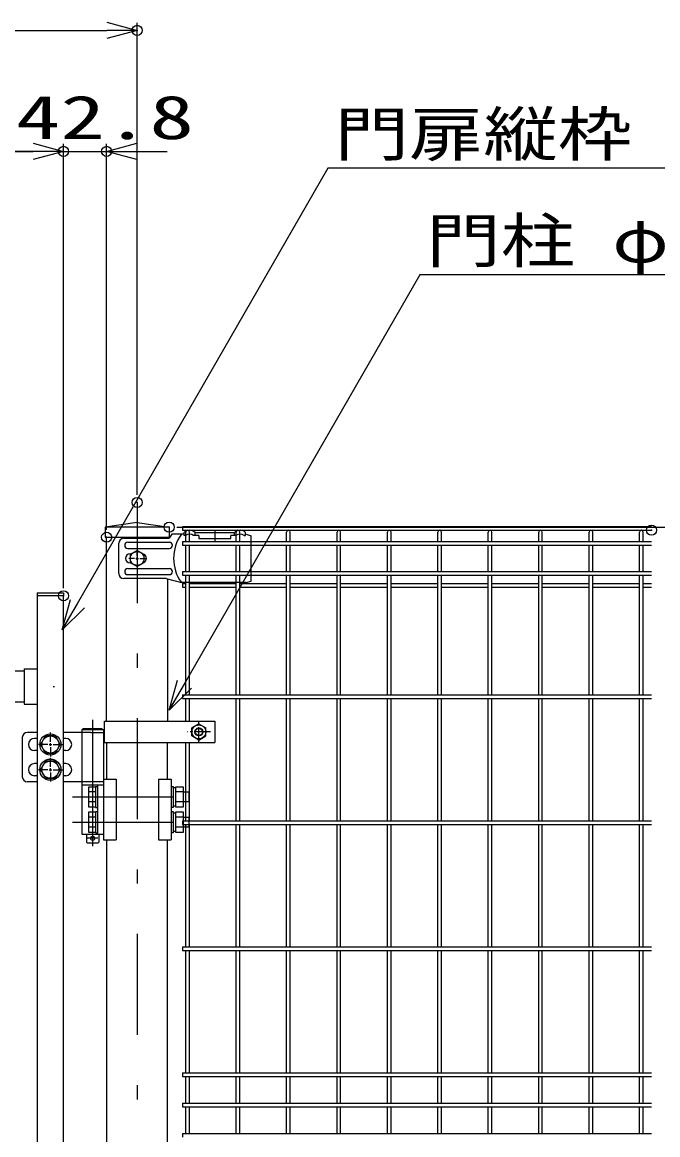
# Model space of a CAD drawing. Units: millimetres, scale not verified. Extents: x -4455 to 4455, y -3150 to 3150.
# Drawn here: x 2590 to 3220, y -375 to 728 of the extents above; entities that cross this region are included whole.
import ezdxf
from ezdxf.enums import TextEntityAlignment as Align

# ---------------------------------------------------------------- set-up
doc = ezdxf.new("R2010")
doc.units = ezdxf.units.MM
doc.header["$LTSCALE"] = 20
doc.header["$PDMODE"] = 32
doc.header["$PDSIZE"] = 10
for name, pattern in [('USER1', [10.7, 5, -2.5, 0.7, -2.5]), ('USER2', [0.375, 0.25, -0.125]), ('USER3', [1.125, 0.75, -0.125, 0.125, -0.125])]:
    doc.linetypes.add(name, pattern=pattern)
for name, color, linetype, lineweight in [('0-0_寸法線', 4, 'Continuous', 25), ('0-1_0', 3, 'USER2', 25), ('0-3_扉横枠', 7, 'Continuous', 25), ('0-4_外形線', 7, 'Continuous', 25), ('0-5_軸線', 2, 'USER1', 25), ('0-6_扉縦枠', 7, 'Continuous', 25), ('0-7_丁番', 3, 'Continuous', 25), ('0-8_LAYER06', 3, 'Continuous', 25), ('0-A_継手', 3, 'Continuous', 25), ('0-B_2', 7, 'Continuous', 25), ('0-C_NER', 30, 'Continuous', 25)]:
    doc.layers.add(name, color=color, linetype=linetype, lineweight=lineweight)
doc.layers.add('0-2_DEFPOINTS', color=7, linetype='Continuous')
doc.styles.add('ＭＳ ゴシック', font='')
doc.styles.get('ＭＳ ゴシック').set_extended_font_data('MS Gothic')

# ---------------------------------------------------------------- blocks, each defined once
blk = doc.blocks.new('_Open30')
at = {"layer": '0-1_0', "color": 4, "linetype": 'Continuous'}
blk.add_line((0, 0), (-20, 0), dxfattribs=at)
blk.add_lwpolyline([(-20, 5.36), (0, 0), (-20, -5.36)], dxfattribs=at)
blk = doc.blocks.new('tu')
at = {"layer": '0-8_LAYER06'}
for p, q in [((141270.7, 81320.2), (141028.6, 81320.2)), ((141270.7, 81292.7), (141270.7, 81352.7)), ((141560.7, 81292.7), (141460.7, 81292.7)), ((141490.7, 81352.7), (142270.7, 81352.7)), ((141490.7, 81292.7), (141490.7, 81352.7)), ((141560.7, 81292.7), (141560.7, 81232.7)), ((141880.7, 81400.2), (141880.7, 81185.2)), ((142300.7, 81292.7), (142200.7, 81292.7)), ((142270.7, 81292.7), (142270.7, 81352.7)), ((142460.7, 81292.7), (142490.7, 81292.7)), ((142490.7, 81292.7), (142490.7, 81352.7)), ((142500.1, 81320.2), (142600.1, 81288.2)), ((139974.8, 80540.2), (139974.8, 81140.2)), ((140153.5, 81160.2), (140980.1, 81160.2)), ((140153.5, 81040.2), (140980.1, 81040.2)), ((140340.1, 81000.2), (140201.6, 80920.2)), ((140340.1, 81000.2), (140201.6, 80920.2)), ((140340.1, 80894.2), (140340.1, 81005.8)), ((140478.7, 80920.2), (140340.1, 81000.2)), ((140478.7, 80920.2), (140340.1, 81000.2)), ((140286.1, 80840.2), (140174.6, 80840.2)), ((140200.4, 80930.2), (140218.9, 80930.2)), ((140201.6, 80920.2), (140201.6, 80760.2)), ((140201.6, 80920.2), (140201.6, 80760.2)), ((140313.1, 80840.2), (140367.1, 80840.2)), ((140340.1, 80813.2), (140340.1, 80867.2)), ((140340.1, 80786.2), (140340.1, 80674.7)), ((140394.1, 80840.2), (140505.7, 80840.2)), ((140478.7, 80760.2), (140478.7, 80920.2)), ((140478.7, 80760.2), (140478.7, 80920.2)), ((140153.5, 80640.2), (140980.1, 80640.2)), ((140200.4, 80750.2), (140218.9, 80750.2)), ((140201.6, 80760.2), (140340.1, 80680.2)), ((140201.6, 80760.2), (140340.1, 80680.2)), ((140340.1, 80680.2), (140478.7, 80760.2)), ((140340.1, 80680.2), (140478.7, 80760.2)), ((140918.6, 80440.2), (140074.8, 80440.2)), ((140153.5, 80520.2), (140980.1, 80520.2)), ((140918.6, 80440.2), (141217.1, 80360.2)), ((142500.1, 80360.2), (141217.1, 80360.2)), ((142500.1, 80360.2), (142600.1, 80392.2))]:
    blk.add_line(p, q, dxfattribs=at)
for points in [[(141300.7, 81292.7), (141270.7, 81292.7), (141270.7, 81352.7)], [(141560.7, 81232.7), (142200.7, 81232.7), (142200.7, 81292.7)]]:
    blk.add_lwpolyline(points, dxfattribs=at)
blk.add_circle((140340.1, 80840.2), 138.6, dxfattribs=at)
blk.add_circle((140340.1, 80840.2), 138.6, dxfattribs=at)
for centre, radius, start, end in [((140074.8, 81140.2), 100, 90.00001, 179.99999), ((141894.4, 80840.2), 830.1, 144.67551, 215.32453), ((141380.7, 81250.7), 150, 42.83468, 137.16667), ((141380.7, 81203.3), 120, 48.1895, 131.81049), ((142380.7, 81250.7), 150, 42.83331, 137.16532), ((142380.7, 81203.3), 120, 48.1895, 131.81051), ((140153.5, 81100.2), 60, 90, 270), ((140980.1, 81100.2), 60, 270, 90), ((140200.4, 80840.2), 90, 90, 270), ((140435.6, 80840.2), 90, 299.99756, 60.00244), ((140153.5, 80580.2), 60, 90, 270), ((140980.1, 80580.2), 60, 270, 90), ((140074.8, 80540.2), 100, 180.00001, 270)]:
    blk.add_arc(centre, radius, start, end, dxfattribs=at)
at = {"layer": '0-A_継手'}
for p in [(140074.8, 81240.2), (141028.6, 81320.2)]:
    blk.add_line(p, (140975.1, 81240.2), dxfattribs=at)
at = {"layer": '0-B_2', "color": 3}
blk.add_line((142600.1, 80392.2), (142600.1, 81288.2), dxfattribs=at)

msp = doc.modelspace()

# ---------------------------------------------------------------- linework, layer by layer
at = {"layer": '0-0_寸法線'}
for p, q in [((393.89, 720.38), (2673.89, 720.38)), ((2703.89, 259.73), (2703.89, 727.88)), ((2630.89, 167.16), (2630.89, 607.88)), ((2630.89, 167.16), (2630.89, 607.88)), ((2673.64, 225.16), (2673.64, 607.88)), ((1568.89, 600.38), (2600.89, 600.38)), ((2600.89, 600.38), (2570.89, 600.38)), ((2630.89, 600.38), (2673.64, 600.38)), ((2703.64, 600.38), (2733.64, 600.38)), ((2743.14, 227.66), (3738.41, 227.66)), ((2743.14, 227.66), (3618.41, 227.66))]:
    msp.add_line(p, q, dxfattribs=at)
for points in [[(3451.32, 583.74), (2893.12, 583.74), (2630.68, 127.55)], [(3453.74, 478.03), (2984.12, 478.03), (2736.69, 47.83)]]:
    msp.add_lwpolyline(points, dxfattribs=at)
at = {"layer": '0-2_DEFPOINTS'}
for p in [(2703.89, 720.38), (2630.89, 600.38), (2673.64, 600.38), (2703.89, 252.23), (2735.64, 227.66), (2735.64, 227.66), (2673.64, 217.66), (3213.89, 224.66), (2630.89, 159.66)]:
    msp.add_point(p, dxfattribs=at)
at = {"layer": '0-3_扉横枠'}
for p, q in [((1577.89, 85.16), (2591.89, 85.16)), ((2591.89, 87.11), (2604.89, 87.11)), ((2591.89, 87.11), (2591.89, 52.21)), ((2591.89, 54.16), (1577.89, 54.16)), ((2591.89, 52.21), (2604.89, 52.21))]:
    msp.add_line(p, q, dxfattribs=at)
at = {"layer": '0-4_外形線'}
for p, q in [((2703.89, 232.34), (2672.14, 227.66)), ((2703.89, 232.34), (2735.64, 227.66)), ((2672.14, 227.66), (2672.14, 217.66)), ((2735.64, 227.66), (2672.14, 227.66)), ((2735.64, 227.66), (2725.14, 227.66)), ((2735.64, 227.66), (2735.64, 217.66)), ((2672.14, 217.66), (2735.64, 217.66)), ((2673.64, 35.16), (2673.64, 217.66)), ((2734.14, 216.66), (2734.14, 217.66)), ((2734.14, 176.31), (2734.14, 35.16)), ((2673.64, 14.16), (2673.64, -22.34)), ((2734.14, -22.34), (2734.14, 14.16)), ((2670.61, -22.34), (2670.61, -82.34)), ((2670.61, -22.34), (2683.08, -22.34)), ((2683.08, -22.34), (2683.08, -82.34)), ((2725.03, -22.34), (2725.03, -82.34)), ((2725.03, -22.34), (2737.5, -22.34)), ((2737.5, -22.34), (2737.5, -82.34)), ((2670.61, -82.34), (2683.08, -82.34)), ((2673.64, -82.34), (2673.64, -544.84)), ((2725.03, -82.34), (2737.5, -82.34)), ((2734.14, -544.84), (2734.14, -82.34))]:
    msp.add_line(p, q, dxfattribs=at)
at = {"layer": '0-4_外形線', "color": 2}
msp.add_line((2659.76, 36.64), (2659.76, -88.57), dxfattribs=at)
at = {"layer": '0-5_軸線'}
for p, q in [((2703.89, 252.23), (2703.89, -1321.27)), ((1550.78, 69.66), (2621.99, 69.66)), ((2639.85, -39.84), (2767.15, -39.84)), ((2639.79, -64.84), (2767.09, -64.84))]:
    msp.add_line(p, q, dxfattribs=at)
at = {"layer": '0-6_扉縦枠'}
for p, q in [((2604.89, 162.66), (2604.89, 159.66)), ((2604.89, 159.66), (2604.89, -951.34)), ((2630.89, 159.66), (2604.89, 159.66)), ((2630.89, -951.34), (2630.89, 159.66))]:
    msp.add_line(p, q, dxfattribs=at)
msp.add_lwpolyline([(2604.89, 162.66), (2630.89, 162.66), (2630.89, 159.66)], dxfattribs=at)
at = {"layer": '0-7_丁番'}
for p, q in [((2604.89, 24.16), (2595.05, 24.16)), ((2617.89, 14.86), (2617.89, 24.01)), ((2617.89, 14.86), (2617.89, 24.01)), ((2658.11, 24.16), (2630.89, 24.16)), ((2650.76, 27.66), (2648.91, 26.66)), ((2648.91, 26.66), (2648.91, -24.84)), ((2670.61, 26.66), (2648.91, 26.66)), ((2668.76, 27.66), (2650.76, 27.66)), ((2658.11, 24.16), (2670.61, 24.16)), ((2668.76, 27.66), (2670.61, 26.66)), ((2670.61, 26.66), (2670.61, -76.84)), ((2590.05, 19.16), (2590.05, -19.84)), ((2604.89, 18.16), (2602.05, 18.16)), ((2615.19, 12.16), (2606.04, 12.16)), ((2616.54, 12.16), (2619.24, 12.16)), ((2616.54, 12.16), (2619.24, 12.16)), ((2617.89, 10.81), (2617.89, 13.51)), ((2617.89, 10.81), (2617.89, 13.51)), ((2620.59, 12.16), (2629.74, 12.16)), ((2620.59, 12.16), (2629.74, 12.16)), ((2633.06, 18.16), (2630.89, 18.16)), ((2604.89, 6.16), (2602.05, 6.16)), ((2617.89, 9.46), (2617.89, 0.31)), ((2617.89, 9.46), (2617.89, 0.31)), ((2633.06, 6.16), (2630.89, 6.16)), ((2604.89, -6.84), (2602.05, -6.84)), ((2617.89, -10.14), (2617.89, -0.99)), ((2633.06, -6.84), (2630.89, -6.84)), ((2604.89, -18.84), (2602.05, -18.84)), ((2615.19, -12.84), (2606.04, -12.84)), ((2616.54, -12.84), (2619.24, -12.84)), ((2617.89, -14.19), (2617.89, -11.49)), ((2617.89, -15.54), (2617.89, -24.69)), ((2620.59, -12.84), (2630.89, -12.84)), ((2633.06, -18.84), (2630.89, -18.84)), ((2604.89, -24.84), (2595.05, -24.84)), ((2670.61, -24.84), (2630.89, -24.84)), ((2648.92, -24.84), (2648.92, -76.84)), ((2648.92, -27.84), (2670.61, -27.84)), ((2662.61, -30.05), (2655.61, -30.05)), ((2655.61, -30.05), (2655.61, -49.68)), ((2662.61, -29.37), (2664.61, -29.37)), ((2662.61, -29.37), (2662.61, -50.37)), ((2664.61, -27.84), (2664.61, -76.84)), ((2739.51, -30.67), (2742.01, -30.67)), ((2742.01, -30.05), (2742.01, -49.68)), ((2750.01, -30.05), (2742.01, -30.05)), ((2750.01, -49.68), (2750.01, -30.05)), ((2662.61, -34.96), (2655.61, -34.96)), ((2750.01, -34.96), (2742.01, -34.96)), ((2750.01, -34.87), (2755.01, -34.87)), ((2755.01, -34.87), (2755.01, -44.87)), ((2662.61, -44.77), (2655.61, -44.77)), ((2655.61, -49.68), (2662.61, -49.68)), ((2655.61, -55.05), (2655.61, -74.68)), ((2662.61, -55.05), (2655.61, -55.05)), ((2662.61, -50.37), (2664.61, -50.37)), ((2662.61, -54.37), (2662.61, -75.37)), ((2662.61, -54.37), (2664.61, -54.37)), ((2739.51, -50.37), (2737.51, -50.37)), ((2737.51, -54.37), (2739.51, -54.37)), ((2742.01, -49.07), (2739.51, -49.07)), ((2739.51, -54.37), (2739.51, -75.37)), ((2750.01, -44.77), (2742.01, -44.77)), ((2742.01, -49.68), (2750.01, -49.68)), ((2742.01, -55.05), (2742.01, -74.68)), ((2750.01, -55.05), (2742.01, -55.05)), ((2755.01, -44.87), (2750.01, -44.87)), ((2750.01, -74.68), (2750.01, -55.05)), ((2662.61, -59.96), (2655.61, -59.96)), ((2739.51, -55.67), (2742.01, -55.67)), ((2750.01, -59.96), (2742.01, -59.96)), ((2750.01, -59.87), (2755.01, -59.87)), ((2648.92, -76.84), (2670.61, -76.84)), ((2653.76, -76.84), (2653.76, -84.84)), ((2662.61, -69.77), (2655.61, -69.77)), ((2655.61, -74.68), (2662.61, -74.68)), ((2662.61, -75.37), (2664.61, -75.37)), ((2665.76, -76.84), (2665.76, -84.84)), ((2739.51, -75.37), (2737.51, -75.37)), ((2742.01, -74.07), (2739.51, -74.07)), ((2750.01, -69.77), (2742.01, -69.77)), ((2742.01, -74.68), (2750.01, -74.68)), ((2654.76, -85.84), (2653.76, -84.84)), ((2664.76, -80.84), (2654.76, -80.84)), ((2664.76, -85.84), (2654.76, -85.84)), ((2664.76, -85.84), (2665.76, -84.84))]:
    msp.add_line(p, q, dxfattribs=at)
for points in [[(2612.98, 20.66), (2608.07, 12.16), (2612.98, 3.66), (2622.79, 3.66), (2627.7, 12.16), (2622.79, 20.66)], [(2612.98, -4.34), (2608.07, -12.84), (2612.98, -21.34), (2622.79, -21.34), (2627.7, -12.84), (2622.79, -4.34)]]:
    msp.add_lwpolyline(points, close=True, dxfattribs=at)
for points in [[(2737.51, -29.37), (2739.51, -29.37), (2739.51, -50.37)], [(2755.01, -59.87), (2755.01, -69.87), (2750.01, -69.87)]]:
    msp.add_lwpolyline(points, dxfattribs=at)
for centre, radius in [((2617.89, 12.16), 10.5), ((2617.89, 12.16), 8.5), ((2617.89, -12.84), 10.5), ((2617.89, -12.84), 8.5), ((2659.76, -80.84), 2)]:
    msp.add_circle(centre, radius, dxfattribs=at)
for centre, radius, start, end in [((2595.05, 19.16), 5, 90, 180), ((2602.05, 12.16), 6, 90, 270), ((2633.06, 12.16), 6, 270, 90), ((2602.05, -12.84), 6, 90, 270), ((2633.06, -12.84), 6, 270, 90), ((2595.05, -19.84), 5, 180, 270)]:
    msp.add_arc(centre, radius, start, end, dxfattribs=at)
at = {"layer": '0-8_LAYER06'}
for p, q in [((2671.54, 35.16), (2781.09, 35.16)), ((2671.54, 14.16), (2671.54, 35.16)), ((2781.09, 35.16), (2781.09, 14.16)), ((2765.09, 32.75), (2758.09, 28.71)), ((2758.09, 20.62), (2758.09, 28.71)), ((2765.09, 32.75), (2772.09, 28.71)), ((2772.09, 20.62), (2772.09, 28.71)), ((2671.54, 14.16), (2781.09, 14.16)), ((2765.09, 16.58), (2758.09, 20.62)), ((2765.09, 16.58), (2772.09, 20.62))]:
    msp.add_line(p, q, dxfattribs=at)
at = {"layer": '0-8_LAYER06', "color": 1, "linetype": 'USER3'}
for p, q in [((2765.09, 14.44), (2765.09, 34.61)), ((2776.52, 24.66), (2753.72, 24.66))]:
    msp.add_line(p, q, dxfattribs=at)
at = {"layer": '0-8_LAYER06', "color": 1}
for radius in [7, 3.5]:
    msp.add_circle((2765.09, 24.66), radius, dxfattribs=at)
at = {"layer": '0-8_LAYER06'}
msp.add_circle((2765.09, 24.66), 4, dxfattribs=at)
at = {"layer": '0-C_NER'}
for p, q in [((2748.89, 228.26), (3213.89, 228.26)), ((2748.89, 228.26), (2748.89, 224.66)), ((2748.89, 224.66), (3213.89, 224.66)), ((2752.09, 213.36), (2752.09, 222.86)), ((2755.69, 213.36), (2755.69, 222.86)), ((2802.09, 213.36), (2802.09, 222.86)), ((2805.69, 213.36), (2805.69, 222.86)), ((2852.09, 213.36), (2852.09, 222.86)), ((2855.69, 213.36), (2855.69, 222.86)), ((2902.09, 213.36), (2902.09, 222.86)), ((2905.69, 213.36), (2905.69, 222.86)), ((2952.09, 213.36), (2952.09, 222.86)), ((2955.69, 213.36), (2955.69, 222.86)), ((3002.09, 213.36), (3002.09, 222.86)), ((3005.69, 213.36), (3005.69, 222.86)), ((3052.09, 213.36), (3052.09, 222.86)), ((3055.69, 213.36), (3055.69, 222.86)), ((3102.09, 213.36), (3102.09, 222.86)), ((3105.69, 213.36), (3105.69, 222.86)), ((3152.09, 213.36), (3152.09, 222.86)), ((3155.69, 213.36), (3155.69, 222.86)), ((3202.09, 213.36), (3202.09, 222.86)), ((3205.69, 213.36), (3205.69, 222.86)), ((2748.89, 213.36), (3213.89, 213.36)), ((2748.89, 213.36), (2748.89, 209.76)), ((2748.89, 209.76), (3213.89, 209.76)), ((2752.09, 183.56), (2752.09, 209.76)), ((2755.69, 183.56), (2755.69, 209.76)), ((2802.09, 183.56), (2802.09, 209.76)), ((2805.69, 183.56), (2805.69, 209.76)), ((2852.09, 183.56), (2852.09, 209.76)), ((2855.69, 183.56), (2855.69, 209.76)), ((2902.09, 183.56), (2902.09, 209.76)), ((2905.69, 183.56), (2905.69, 209.76)), ((2952.09, 183.56), (2952.09, 209.76)), ((2955.69, 183.56), (2955.69, 209.76)), ((3002.09, 183.56), (3002.09, 209.76)), ((3005.69, 183.56), (3005.69, 209.76)), ((3052.09, 183.56), (3052.09, 209.76)), ((3055.69, 183.56), (3055.69, 209.76)), ((3102.09, 183.56), (3102.09, 209.76)), ((3105.69, 183.56), (3105.69, 209.76)), ((3152.09, 183.56), (3152.09, 209.76)), ((3155.69, 183.56), (3155.69, 209.76)), ((3202.09, 183.56), (3202.09, 209.76)), ((3205.69, 183.56), (3205.69, 209.76)), ((2748.89, 183.56), (3213.89, 183.56)), ((2748.89, 183.56), (2748.89, 179.96)), ((2748.89, 179.96), (3213.89, 179.96)), ((2752.09, 61.46), (2752.09, 179.96)), ((2755.69, 61.46), (2755.69, 179.96)), ((2802.09, 61.46), (2802.09, 179.96)), ((2805.69, 61.46), (2805.69, 179.96)), ((2852.09, 61.46), (2852.09, 179.96)), ((2855.69, 61.46), (2855.69, 179.96)), ((2902.09, 61.46), (2902.09, 179.96)), ((2905.69, 61.46), (2905.69, 179.96)), ((2952.09, 61.46), (2952.09, 179.96)), ((2955.69, 61.46), (2955.69, 179.96)), ((3002.09, 61.46), (3002.09, 179.96)), ((3005.69, 61.46), (3005.69, 179.96)), ((3052.09, 61.46), (3052.09, 179.96)), ((3055.69, 61.46), (3055.69, 179.96)), ((3102.09, 61.46), (3102.09, 179.96)), ((3105.69, 61.46), (3105.69, 179.96)), ((3152.09, 61.46), (3152.09, 179.96)), ((3155.69, 61.46), (3155.69, 179.96)), ((3202.09, 61.46), (3202.09, 179.96)), ((3205.69, 61.46), (3205.69, 179.96)), ((2748.89, 171.71), (2748.89, 168.11)), ((2748.89, 171.71), (2752.09, 171.71)), ((2748.89, 168.11), (2752.09, 168.11)), ((2755.69, 171.71), (2802.09, 171.71)), ((2755.69, 168.11), (2802.09, 168.11)), ((2805.69, 171.71), (2852.09, 171.71)), ((2805.69, 168.11), (2852.09, 168.11)), ((2855.69, 171.71), (2902.09, 171.71)), ((2855.69, 168.11), (2902.09, 168.11)), ((2905.69, 171.71), (2952.09, 171.71)), ((2905.69, 168.11), (2952.09, 168.11)), ((2955.69, 171.71), (3002.09, 171.71)), ((2955.69, 168.11), (3002.09, 168.11)), ((3005.69, 171.71), (3052.09, 171.71)), ((3005.69, 168.11), (3052.09, 168.11)), ((3055.69, 171.71), (3102.09, 171.71)), ((3055.69, 168.11), (3102.09, 168.11)), ((3105.69, 171.71), (3152.09, 171.71)), ((3105.69, 168.11), (3152.09, 168.11)), ((3155.69, 171.71), (3202.09, 171.71)), ((3155.69, 168.11), (3202.09, 168.11)), ((3205.69, 171.71), (3213.89, 171.71)), ((3205.69, 168.11), (3213.89, 168.11)), ((2748.89, 61.46), (3213.89, 61.46)), ((2748.89, 61.46), (2748.89, 57.86)), ((2748.89, 57.86), (3213.89, 57.86)), ((2752.09, 35.16), (2752.09, 57.86)), ((2755.69, 35.16), (2755.69, 57.86)), ((2802.09, -63.54), (2802.09, 57.86)), ((2805.69, -63.54), (2805.69, 57.86)), ((2852.09, -63.54), (2852.09, 57.86)), ((2855.69, -63.54), (2855.69, 57.86)), ((2902.09, -63.54), (2902.09, 57.86)), ((2905.69, -63.54), (2905.69, 57.86)), ((2952.09, -63.54), (2952.09, 57.86)), ((2955.69, -63.54), (2955.69, 57.86)), ((3002.09, -63.54), (3002.09, 57.86)), ((3005.69, -63.54), (3005.69, 57.86)), ((3052.09, -63.54), (3052.09, 57.86)), ((3055.69, -63.54), (3055.69, 57.86)), ((3102.09, -63.54), (3102.09, 57.86)), ((3105.69, -63.54), (3105.69, 57.86)), ((3152.09, -63.54), (3152.09, 57.86)), ((3155.69, -63.54), (3155.69, 57.86)), ((3202.09, -63.54), (3202.09, 57.86)), ((3205.69, -63.54), (3205.69, 57.86)), ((2752.09, -63.54), (2752.09, 14.16)), ((2755.69, -63.54), (2755.69, 14.16)), ((2748.89, -63.54), (3213.89, -63.54)), ((2748.89, -63.54), (2748.89, -67.14)), ((2748.89, -67.14), (3213.89, -67.14)), ((2752.09, -188.54), (2752.09, -67.14)), ((2755.69, -188.54), (2755.69, -67.14)), ((2802.09, -188.54), (2802.09, -67.14)), ((2805.69, -188.54), (2805.69, -67.14)), ((2852.09, -188.54), (2852.09, -67.14)), ((2855.69, -188.54), (2855.69, -67.14)), ((2902.09, -188.54), (2902.09, -67.14)), ((2905.69, -188.54), (2905.69, -67.14)), ((2952.09, -188.54), (2952.09, -67.14)), ((2955.69, -188.54), (2955.69, -67.14)), ((3002.09, -188.54), (3002.09, -67.14)), ((3005.69, -188.54), (3005.69, -67.14)), ((3052.09, -188.54), (3052.09, -67.14)), ((3055.69, -188.54), (3055.69, -67.14)), ((3102.09, -188.54), (3102.09, -67.14)), ((3105.69, -188.54), (3105.69, -67.14)), ((3152.09, -188.54), (3152.09, -67.14)), ((3155.69, -188.54), (3155.69, -67.14)), ((3202.09, -188.54), (3202.09, -67.14)), ((3205.69, -188.54), (3205.69, -67.14)), ((2748.89, -188.54), (3213.89, -188.54)), ((2748.89, -188.54), (2748.89, -192.14)), ((2748.89, -192.14), (3213.89, -192.14)), ((2752.09, -313.54), (2752.09, -192.14)), ((2755.69, -313.54), (2755.69, -192.14)), ((2802.09, -313.54), (2802.09, -192.14)), ((2805.69, -313.54), (2805.69, -192.14)), ((2852.09, -313.54), (2852.09, -192.14)), ((2855.69, -313.54), (2855.69, -192.14)), ((2902.09, -313.54), (2902.09, -192.14)), ((2905.69, -313.54), (2905.69, -192.14)), ((2952.09, -313.54), (2952.09, -192.14)), ((2955.69, -313.54), (2955.69, -192.14)), ((3002.09, -313.54), (3002.09, -192.14)), ((3005.69, -313.54), (3005.69, -192.14)), ((3052.09, -313.54), (3052.09, -192.14)), ((3055.69, -313.54), (3055.69, -192.14)), ((3102.09, -313.54), (3102.09, -192.14)), ((3105.69, -313.54), (3105.69, -192.14)), ((3152.09, -313.54), (3152.09, -192.14)), ((3155.69, -313.54), (3155.69, -192.14)), ((3202.09, -313.54), (3202.09, -192.14)), ((3205.69, -313.54), (3205.69, -192.14)), ((2748.89, -313.54), (3213.89, -313.54)), ((2748.89, -313.54), (2748.89, -317.14)), ((2748.89, -317.14), (3213.89, -317.14)), ((2752.09, -343.54), (2752.09, -317.14)), ((2755.69, -343.54), (2755.69, -317.14)), ((2802.09, -343.54), (2802.09, -317.14)), ((2805.69, -343.54), (2805.69, -317.14)), ((2852.09, -343.54), (2852.09, -317.14)), ((2855.69, -343.54), (2855.69, -317.14)), ((2902.09, -343.54), (2902.09, -317.14)), ((2905.69, -343.54), (2905.69, -317.14)), ((2952.09, -343.54), (2952.09, -317.14)), ((2955.69, -343.54), (2955.69, -317.14)), ((3002.09, -343.54), (3002.09, -317.14)), ((3005.69, -343.54), (3005.69, -317.14)), ((3052.09, -343.54), (3052.09, -317.14)), ((3055.69, -343.54), (3055.69, -317.14)), ((3102.09, -343.54), (3102.09, -317.14)), ((3105.69, -343.54), (3105.69, -317.14)), ((3152.09, -343.54), (3152.09, -317.14)), ((3155.69, -343.54), (3155.69, -317.14)), ((3202.09, -343.54), (3202.09, -317.14)), ((3205.69, -343.54), (3205.69, -317.14)), ((2748.89, -343.54), (3213.89, -343.54)), ((2748.89, -343.54), (2748.89, -347.14)), ((2748.89, -347.14), (3213.89, -347.14)), ((2752.09, -373.53), (2752.09, -347.14)), ((2755.69, -373.53), (2755.69, -347.14)), ((2802.09, -373.53), (2802.09, -347.14)), ((2805.69, -373.53), (2805.69, -347.14)), ((2852.09, -373.53), (2852.09, -347.14)), ((2855.69, -373.53), (2855.69, -347.14)), ((2902.09, -373.53), (2902.09, -347.14)), ((2905.69, -373.53), (2905.69, -347.14)), ((2952.09, -373.53), (2952.09, -347.14)), ((2955.69, -373.53), (2955.69, -347.14)), ((3002.09, -373.53), (3002.09, -347.14)), ((3005.69, -373.53), (3005.69, -347.14)), ((3052.09, -373.53), (3052.09, -347.14)), ((3055.69, -373.53), (3055.69, -347.14)), ((3102.09, -373.53), (3102.09, -347.14)), ((3105.69, -373.53), (3105.69, -347.14)), ((3152.09, -373.53), (3152.09, -347.14)), ((3155.69, -373.53), (3155.69, -347.14)), ((3202.09, -373.53), (3202.09, -347.14)), ((3205.69, -373.53), (3205.69, -347.14)), ((2748.89, -373.53), (3213.89, -373.53)), ((2748.89, -373.53), (2748.89, -377.13))]:
    msp.add_line(p, q, dxfattribs=at)
for centre in [(2753.89, 222.86), (2803.89, 222.86), (2853.89, 222.86), (2903.89, 222.86), (2953.89, 222.86), (3003.89, 222.86), (3053.89, 222.86), (3103.89, 222.86), (3153.89, 222.86), (3203.89, 222.86)]:
    msp.add_arc(centre, 1.8, 0, 180, dxfattribs=at)

# ---------------------------------------------------------------- block references
at = {"layer": '0-0_寸法線', "xscale": 1.5, "yscale": 1.5}
for p in [(2703.89, 720.38), (2630.89, 600.38), (2630.89, 600.38)]:
    msp.add_blockref('_Open30', p, dxfattribs=at)
for p, rotation in [((2673.64, 600.38), 180), ((2629.68, 125.82), 239.90094), ((2735.69, 46.1), 239.89499)]:
    msp.add_blockref('_Open30', p, dxfattribs=dict(at, rotation=rotation))
at = {"layer": '0-A_継手', "xscale": 0.05, "yscale": 0.05}
msp.add_blockref('tu', (-4313.12, -3845.35), dxfattribs=at)

# ---------------------------------------------------------------- texts
at = {"layer": '0-0_寸法線', "color": 2, "style": 'ＭＳ ゴシック'}
for s, height, width, p in [('42.8', 43.26, 1.5, (2583.69, 599.55)), ('門扉縦枠 50x26x1.6t', 43.26, 1.25, (2899.62, 582.91)), ('門柱 φ60.5x2.3t', 43.3, 1.25, (2990.62, 477.2))]:
    msp.add_text(s, height=height, dxfattribs=dict(at, width=width)).set_placement(p, align=Align.BOTTOM_LEFT)

doc.saveas('drawing.dxf')
